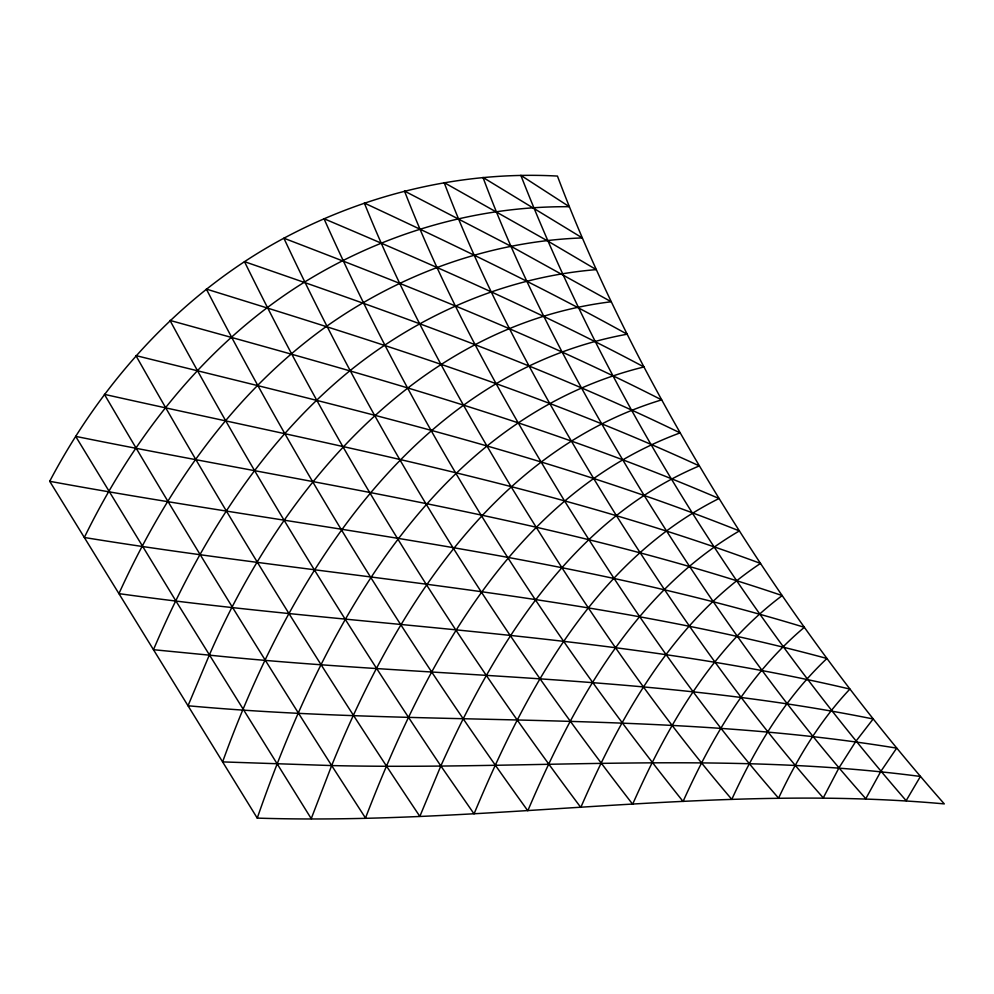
<?xml version="1.0" encoding="UTF-8"?>
<svg xmlns="http://www.w3.org/2000/svg" width="994" height="994" viewBox="0 0 994 994"><rect width="100%" height="100%" fill="white"/><g stroke="black" fill="none" stroke-linecap="round" stroke-linejoin="round"><path stroke-width="1.49" d="M257.247 818.112C322.342 630.022 434.577 418.337 643.95 366.96C726.875 523.428 827.132 671.012 944.3 803.897C715.245 783.123 486.501 825.43 257.247 818.112L49.7 481.295C102.854 380.379 182.734 292.36 283.886 238.212C367.382 193.569 462.732 170.844 557.448 176.075C582.074 241.505 611.546 305.034 643.95 366.96C540.14 311.631 432.204 264.64 323.994 218.705C417.269 427.445 540.363 623.052 683.077 801.462C712.226 736.728 749.426 673.497 804.357 627.301C558.603 552.341 301.555 527.652 49.7 481.295M331.673 765.566L311.234 818.646L175.727 600.699L75.681 436.378C312.178 484.202 552.987 517.762 782.203 595.58C712.338 647.864 667.421 725.744 632.656 804.221C496.615 628.978 377.906 439.261 283.886 238.212C411.752 287.303 539.506 337.562 661.619 399.874C494.279 450.605 393.823 612.242 331.673 765.566L365.494 818.037C425.159 662.824 514.718 493.943 680.095 432.887C539.593 364.562 391.947 312.625 244.487 261.658C338.792 453.662 452.494 636.322 580.794 807.426C621.238 714.574 674.131 620.703 760.522 563.424C548.266 484.712 324.715 443.622 104.42 394.357C177.715 519.576 253.743 643.18 331.673 765.566C527.839 770.101 725.111 750.706 920.407 776.463L906.143 800.667C745.488 615 610.552 404.396 520.844 175.354L569.338 206.715C476.039 205.907 383.423 233.317 304.214 282.296C207.038 342.694 134.128 435.558 84.328 537.493C331.797 577.725 584.199 592.648 826.933 658.488C785.297 697.788 755.477 747.674 731.795 799.362C648.871 702.249 577.8 595.692 511.227 486.911C456.383 395.525 404.123 302.089 364.338 203.037C453.065 244.449 541.481 286.694 627.127 334.22C416.188 372.713 290.024 574.892 222.606 761.901L331.673 765.566M440.839 765.939L419.841 816.385C319.534 666.39 224.706 512.68 135.917 355.591C339.165 405.974 544.414 453.115 739.374 530.92C635.004 591.84 573.799 702.969 527.802 810.756C408.174 645.056 300.101 470.696 206.342 289.068C373.073 340.768 540.487 392.729 699.316 465.9C571.997 519.564 495.248 645.094 440.839 765.939L474.051 813.862C525.391 690.942 594.959 560.628 719.022 498.503C541.904 422.388 355.405 371.719 169.999 320.416C252.464 473.492 343.936 621.623 440.839 765.939M209.287 655.145L188.015 705.765C423.792 727.273 662.414 709.766 896.675 748.134L880.721 771.58L865.799 798.691C782.29 704.92 710.138 601.631 643.963 495.099C582.161 393.686 524.559 288.968 483.009 177.454L582.285 237.914C490.551 241.281 400.98 273.549 326.281 326.517C232.994 393.239 165.973 490.228 118.92 593.629C362.263 627.462 610.043 632.569 849.895 689.078C819.864 720.886 797.089 758.683 778.575 798.132C698.111 705.964 629.003 604.551 564.48 500.802C504.033 401.501 446.579 299.679 404.508 191.059L510.792 246.201L611.223 301.754C419.468 325.299 282.221 487.358 209.287 655.145L153.474 649.703C198.278 544.513 260.266 443.796 349.789 370.849C419.928 314.303 506.132 277.003 596.263 269.623L546.973 240.56L444.156 182.598C488.439 299.641 550.428 409.019 616.118 515.178C678.529 614.006 745.686 710.263 823.268 797.871L838.948 767.89L855.685 741.574L873.154 718.985C654.611 674.715 430.39 677.896 209.287 655.145"/></g></svg>
